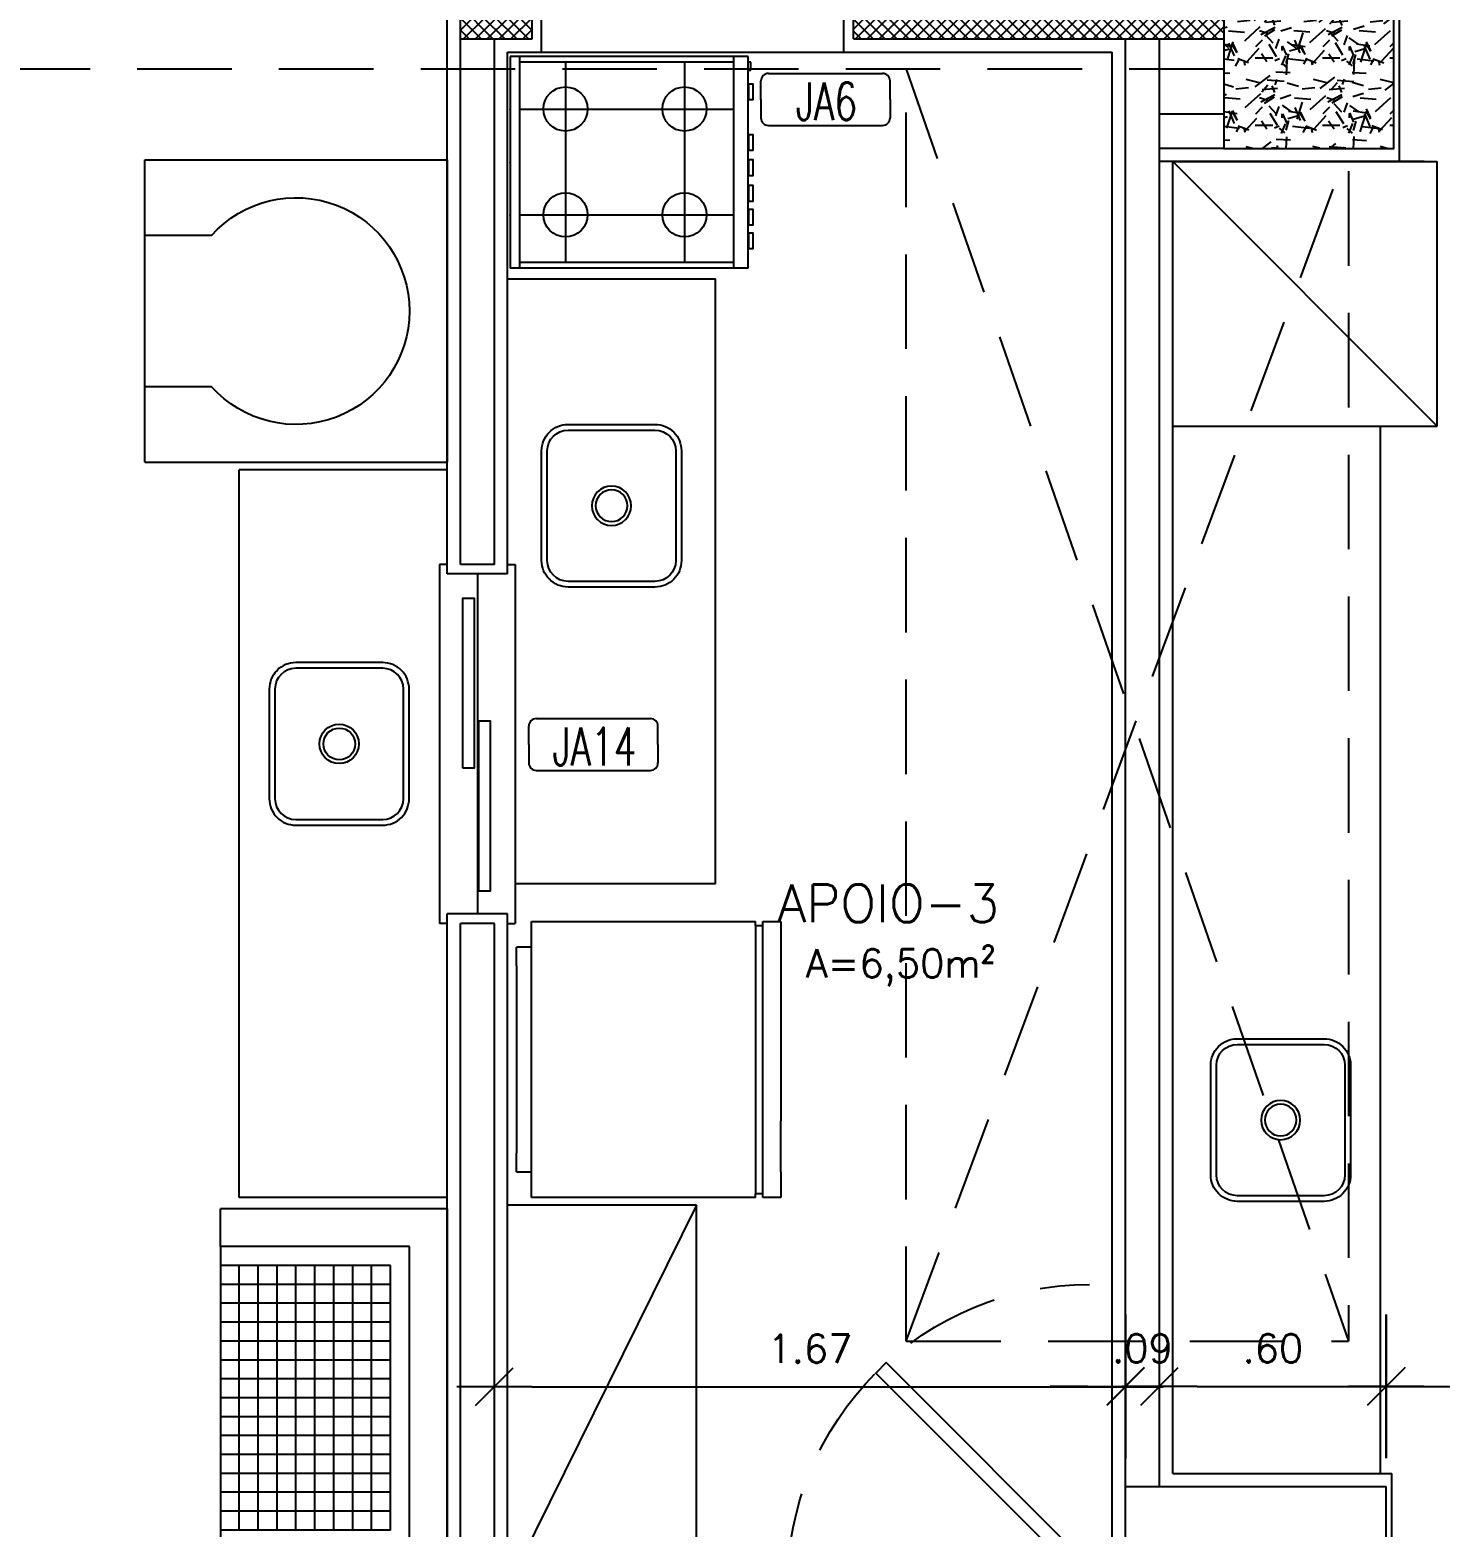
# Model space of a CAD drawing. Header units: millimetres. Extents: x 1658.6 to 1706.6, y -26.2 to 3.6.
# Drawn here: x 1666.815 to 1670.547, y -3.835 to 0.125 of the extents above; entities that cross this region are included whole.
import ezdxf
from ezdxf.enums import TextEntityAlignment as Align

# ---------------------------------------------------------------- set-up
doc = ezdxf.new("R2010")
doc.units = ezdxf.units.MM
doc.linetypes.add('DASHED2', pattern=[0.375, 0.25, -0.125])
doc.linetypes.add('HIDDEN', pattern=[0.375, 0.25, -0.125])
for name, color, linetype in [('COTA', 11, 'Continuous'), ('ESQUADRIA', 2, 'Continuous'), ('ESQUADRIA CT', 2, 'Continuous'), ('HACHURA 1', 8, 'Continuous'), ('HACHURA 3', 4, 'Continuous'), ('HACHURIA', 11, 'Continuous'), ('INDICACOES', 2, 'Continuous'), ('LINHA', 1, 'Continuous'), ('MOBILIA 1', 4, 'Continuous'), ('MOBILIA 2', 11, 'Continuous'), ('PAREDE', 7, 'Continuous'), ('PAREDE 1', 7, 'Continuous'), ('PILAR', 21, 'Continuous'), ('PROJECAO', 1, 'DASHED2'), ('RP_MOBILIARIO', 21, 'Continuous'), ('TEXTO 1', 3, 'Continuous'), ('TEXTO 2', 2, 'Continuous'), ('WC', 4, 'Continuous'), ('WC 2', 11, 'Continuous')]:
    doc.layers.add(name, color=color, linetype=linetype)
doc.styles.add('ROMANS', font='romans.shx')
doc.dimstyles.new('Copy of TICK50', dxfattribs={"dimtxt": 0.075, "dimasz": 0.0995, "dimexe": 0.18, "dimexo": 0.0625, "dimgap": 0.063, "dimtad": 1, "dimrnd": 0.005, "dimzin": 4, "dimdsep": 46, "dimtxsty": 'ROMANS', "dimblk1": 'TICK', "dimblk2": 'TICK', "dimsah": 1, "dimcen": 0.09, "dimse1": 1, "dimse2": 1, "dimclrd": 256, "dimclrt": 2, "dimaunit": 1, "dimadec": 4, "dimazin": 0, "dimtfac": 1, "dimtix": 1, "dimtmove": 2, "dimatfit": 3, "dimldrblk": 'TICK', "dimfxl": 0.18, "dimtfillclr": 256, "dimtolj": 1, "dimtzin": 0, "dimlwd": -1, "dimarcsym": 0})

# ---------------------------------------------------------------- blocks, each defined once
blk = doc.blocks.new('IND ESQUADRIAS')
for p, q in [((-0.2265853104265716, 0.2060025103278349), (0.2265853104265716, 0.2060025103278349)), ((-0.2563558479264429, 0.1030012551640027), (-0.2563558479264429, 0.1762319728281909)), ((0.2563558479265566, 0.1030012551640027), (0.2563558479265566, 0.1762319728281909)), ((-0.2563558479264429, 0.1030012551640027), (-0.2563558479264429, 0.02977053749978609)), ((0.2563558479265566, 0.1030012551640027), (0.2563558479265566, 0.02977053749978609)), ((-0.2265853104265716, 1.13686837721616e-13), (0.2265853104265716, -1.4210854715202e-13))]:
    blk.add_line(p, q)
for centre, start, end in [((-0.2265853104265716, 0.1762319728281909), 90.00000000002606, 180), ((0.2265853104265716, 0.1762319728281909), 0, 89.99999999997395), ((-0.2265853104265716, 0.02977053749978609), 180, 269.9999999999739), ((0.2265853104265716, 0.02977053749978609), 270.000000000026, 0)]:
    blk.add_arc(centre, 0.02977053750000018, start, end)
at = {"linetype": 'ByBlock', "style": 'ROMANS', "width": 0.7}
blk.add_attdef('P01', text='', height=0.15, dxfattribs=at).set_placement((0.004060482612999294, -0.02483593413271024), align=Align.BOTTOM_CENTER)
blk = doc.blocks.new('GELADEIRA1')
for p, q in [((-0.2475000000000005, -0.0003732400716965), (-0.1974999999999998, 0)), ((0.2975000000000008, 2e-16), (-0.1974999999999998, 0)), ((0.2975000000000008, 2e-16), (0.3475000000000015, -0.0003732400716963)), ((-0.2475000000000005, -0.0003732400716965), (-0.2475000000000005, -0.0403732400716963)), ((0.3475000000000015, -0.0403732400716964), (0.3475000000000015, -0.0003732400716963)), ((-0.3149999999999995, -0.0403732400716963), (-0.2475000000000005, -0.0403732400716963)), ((-0.3150000000000013, -0.6324999999999995), (-0.3150000000000013, -0.0403732400716963)), ((0.4150000000000005, -0.0403732400716964), (0.4150000000000005, -0.6324999999999995)), ((-0.3050000000000015, -0.6524999999999995), (-0.3050000000000015, -0.6324999999999995)), ((0.4050000000000007, -0.6324999999999995), (-0.3050000000000015, -0.6324999999999995)), ((0.4050000000000007, -0.6324999999999995), (0.4050000000000007, -0.6524999999999995)), ((-0.3149999999999995, -0.6999999999999998), (-0.3149999999999995, -0.6524999999999995)), ((-0.3050000000000015, -0.6524999999999995), (0.4050000000000007, -0.6524999999999995)), ((0.4150000000000005, -0.6524999999999995), (0.4150000000000005, -0.6999999999999998)), ((-0.2475000000000005, -0.6999999999999998), (-0.3149999999999995, -0.6999999999999998)), ((-0.2475000000000005, -0.6999999999999998), (-0.1125000000000007, -0.6999999999999998)), ((0.4150000000000005, -0.6999999999999998), (-0.1125000000000007, -0.6999999999999998))]:
    blk.add_line(p, q)
for points in [[(-0.2475000000000005, -0.0403732400716963), (0.3475000000000015, -0.0403732400716963)], [(0.3475000000000015, -0.0403732400716964), (0.4150000000000005, -0.0403732400716964)], [(-0.3149999999999995, -0.6324999999999994), (-0.3050000000000015, -0.6324999999999994)], [(0.4050000000000007, -0.6324999999999995), (0.4150000000000005, -0.6324999999999995)], [(-0.3149999999999995, -0.6524999999999995), (-0.3050000000000015, -0.6524999999999995)], [(0.4050000000000007, -0.6524999999999995), (0.4150000000000005, -0.6524999999999995)]]:
    blk.add_lwpolyline(points)
blk = doc.blocks.new('TICK')
at = {"layer": 'COTA'}
for p, q in [((0, 1.907592907288972), (0, -1.907600000000002)), ((-1, 0), (1, 0))]:
    blk.add_line(p, q, dxfattribs=at)
at = {"layer": 'COTA', "color": 2}
blk.add_line((0.5, 0.5), (-0.5, -0.5), dxfattribs=at)
blk = doc.blocks.new('*D96')
at = {"layer": 'COTA'}
blk.add_line((1670.503947151719, -3.463183564132287), (1677.104947151719, -3.463183564132287), dxfattribs=at)
at = {"layer": 'Defpoints', "color": 0}
for p in [(1677.204447151719, -3.463183564132287), (1670.404447151719, -3.728458367225542), (1677.204447151719, -5.187958069896922)]:
    blk.add_point(p, dxfattribs=at)
at = {"layer": 'COTA', "xscale": 0.0995, "yscale": 0.0995, "zscale": 0.0995, "rotation": 180}
blk.add_blockref('TICK', (1670.404447151719, -3.463183564132287), dxfattribs=at)
at = {"layer": 'COTA', "xscale": 0.0995, "yscale": 0.0995, "zscale": 0.0995}
blk.add_blockref('TICK', (1677.204447151719, -3.463183564132287), dxfattribs=at)
at = {"layer": 'COTA', "color": 2, "insert": (1673.804447151719, -3.362683564132286), "char_height": 0.075, "attachment_point": 5, "style": 'ROMANS'}
blk.add_mtext('\\A1;6.80', dxfattribs=at)
blk = doc.blocks.new('*D95')
at = {"layer": 'COTA'}
blk.add_line((1669.903947151719, -3.463183564132244), (1670.304947151719, -3.463183564132244), dxfattribs=at)
at = {"layer": 'Defpoints', "color": 0}
for p in [(1670.404447151719, -3.463183564132244), (1669.804447151719, -3.728458367225542), (1670.404447151719, -3.728458367225542)]:
    blk.add_point(p, dxfattribs=at)
at = {"layer": 'COTA', "xscale": 0.0995, "yscale": 0.0995, "zscale": 0.0995, "rotation": 180}
blk.add_blockref('TICK', (1669.804447151719, -3.463183564132244), dxfattribs=at)
at = {"layer": 'COTA', "xscale": 0.0995, "yscale": 0.0995, "zscale": 0.0995}
blk.add_blockref('TICK', (1670.404447151719, -3.463183564132244), dxfattribs=at)
at = {"layer": 'COTA', "color": 2, "insert": (1670.104447151719, -3.362683564132244), "char_height": 0.075, "attachment_point": 5, "style": 'ROMANS'}
blk.add_mtext('\\A1;.60', dxfattribs=at)
blk = doc.blocks.new('*D94')
at = {"layer": 'COTA'}
for p, q in [((1669.614947151719, -3.463183564132279), (1669.515447151719, -3.463183564132279)), ((1669.714447151719, -3.463183564132279), (1669.804447151719, -3.463183564132279)), ((1669.903947151719, -3.463183564132279), (1670.003447151719, -3.463183564132279))]:
    blk.add_line(p, q, dxfattribs=at)
at = {"layer": 'Defpoints', "color": 0}
for p in [(1669.804447151719, -3.463183564132279), (1669.804447151719, -3.728458367225535), (1669.714447151719, -4.028458367225525)]:
    blk.add_point(p, dxfattribs=at)
at = {"layer": 'COTA', "xscale": 0.0995, "yscale": 0.0995, "zscale": 0.0995}
blk.add_blockref('TICK', (1669.714447151719, -3.463183564132279), dxfattribs=at)
at = {"layer": 'COTA', "xscale": 0.0995, "yscale": 0.0995, "zscale": 0.0995, "rotation": 180}
blk.add_blockref('TICK', (1669.804447151719, -3.463183564132279), dxfattribs=at)
at = {"layer": 'COTA', "color": 2, "insert": (1669.759447151719, -3.362683564132279), "char_height": 0.075, "attachment_point": 5, "style": 'ROMANS'}
blk.add_mtext('\\A1;.09', dxfattribs=at)
blk = doc.blocks.new('*D93')
at = {"layer": 'COTA'}
blk.add_line((1668.143947151719, -3.464038181845767), (1669.614947151719, -3.464038181845767), dxfattribs=at)
at = {"layer": 'Defpoints', "color": 0}
for p in [(1669.714447151719, -3.464038181845767), (1668.044447151719, -3.729312984939058), (1669.714447151719, -3.729312984939058)]:
    blk.add_point(p, dxfattribs=at)
at = {"layer": 'COTA', "xscale": 0.0995, "yscale": 0.0995, "zscale": 0.0995, "rotation": 180}
blk.add_blockref('TICK', (1668.044447151719, -3.464038181845767), dxfattribs=at)
at = {"layer": 'COTA', "xscale": 0.0995, "yscale": 0.0995, "zscale": 0.0995}
blk.add_blockref('TICK', (1669.714447151719, -3.464038181845767), dxfattribs=at)
at = {"layer": 'COTA', "color": 2, "insert": (1668.879447151719, -3.363538181845767), "char_height": 0.075, "attachment_point": 5, "style": 'ROMANS'}
blk.add_mtext('\\A1;1.67', dxfattribs=at)
blk = doc.blocks.new('Cuba Tramontina 40BL')
for points in [[(0.2150000000001455, -0.1150000000000091), (0.2150000000001455, 0.1150000000002365, 0.4142135623739322), (0.1450000000002092, 0.1850000000001728), (-0.1450000000002092, 0.1850000000001728, 0.4142135623739322), (-0.2150000000001455, 0.1150000000002365), (-0.2150000000001455, -0.1150000000000091, 0.4142135623739322), (-0.1450000000002092, -0.1849999999999454), (0.1450000000002092, -0.1849999999999454, 0.4142135623739322)], [(0.2000000000000455, -0.1150000000000091), (0.2000000000000455, 0.1150000000002365, 0.4142135623730949), (0.1450000000002092, 0.1700000000000728), (-0.1450000000002092, 0.1700000000000728, 0.414213562373095), (-0.2000000000000455, 0.1150000000002365), (-0.2000000000000455, -0.1150000000000091, 0.4142135623730949), (-0.1450000000002092, -0.1699999999998454), (0.1450000000002092, -0.1699999999998454, 0.4142135623730949)]]:
    blk.add_lwpolyline(points, format="xyb", close=True)
for radius in [0.052, 0.042]:
    blk.add_circle((0, 0), radius)
blk = doc.blocks.new('FOGÃO 4B')
for p, q in [((0.5600000000000005, 0.6300000000000026), (0, 0.6300000000000026)), ((0, 0), (0, 0.6300000000000026)), ((0.5600000000000005, 0.6049999999999969), (0, 0.6049999999999969)), ((0.0150000000000006, 0.0386474700376454), (0.0150000000000006, 0.6049999999999827)), ((0.1400000000000006, 0.0386474700376454), (0.1400000000000006, 0.6049999999999827)), ((0.4200000000000035, 0.0386474700376383), (0.4200000000000035, 0.6049999999999969)), ((0.545, 0.0386474700376383), (0.545, 0.6049999999999969)), ((0.5600000000000005, 0), (0.5600000000000005, 0.6300000000000026)), ((0.545, 0.4835999694856739), (0.0150000000000024, 0.4835999694856739)), ((0.545, 0.1685999694856761), (0.0150000000000006, 0.1685999694856761)), ((0.5600000000000005, 0.0386474700376311), (0, 0.0386474700376311)), ((0, 0), (0.5600000000000005, 0)), ((0.5451437570488374, -0.0068558178247429), (0.5451437570488374, 0)), ((0.523664426358927, -0.0001333010939817), (0.523664426358927, -0.0068558178247429)), ((0.523664426358927, -0.0068558178247429), (0.5451437570488374, -0.0068558178247429))]:
    blk.add_line(p, q)
for points in [[(0.0519614778746078, -0.0010713266843254), (0.0519614778746078, -0.0134219969571135), (0.092814322520125, -0.0134219969571135), (0.092814322520125, -0.0010713266843254)], [(0.1149253982303264, -0.0010713266843254), (0.1149253982303264, -0.0134219969571135), (0.1557782428758436, -0.0134219969571135), (0.1557782428758436, -0.0010713266843254)], [(0.1776787369126147, -0.0010713266843254), (0.1776787369126147, -0.0134219969571135), (0.2185315815581319, -0.0134219969571135), (0.2185315815581319, -0.0010713266843254)], [(0.245486035757235, -0.0010713266843254), (0.245486035757235, -0.0134219969571135), (0.2863388804027522, -0.0134219969571135), (0.2863388804027522, -0.0010713266843254)], [(0.3120298445612715, -0.0010713266843254), (0.3120298445612715, -0.0134219969571135), (0.3528826892067887, -0.0134219969571135), (0.3528826892067887, -0.0010713266843254)], [(0.4463809522099301, -0.0010713266843254), (0.4463809522099301, -0.0134219969571135), (0.4872337968554472, -0.0134219969571135), (0.4872337968554472, -0.0010713266843254)]]:
    blk.add_lwpolyline(points, close=True)
for centre in [(0.1412634900405827, 0.4835999694856739), (0.4212634900405839, 0.4835999694856739), (0.1412634900405827, 0.1685999694856761), (0.4212634900405839, 0.1685999694856761)]:
    blk.add_circle(centre, 0.0584563888778918)
for p in [(0.1400000000000006, 0.6300000000000026), (0.2799999999999994, 0.6300000000000026), (0.42, 0.6300000000000026)]:
    blk.add_point(p)
blk = doc.blocks.new('FORNO PIZZA')
at = {"layer": 'RP_MOBILIARIO', "color": 2}
for p, q in [((-2.273736754432321e-13, 0.7999999999999474), (-0.8000000000001819, 0.7999999999999474)), ((-2.273736754432321e-13, 7.105427357601002e-15), (-2.273736754432321e-13, 0.7999999999999474)), ((-2.273736754432321e-13, 7.105427357601002e-15), (-0.8000000000001819, 7.105427357601002e-15))]:
    blk.add_line(p, q, dxfattribs=at)
at = {"layer": 'RP_MOBILIARIO', "color": 4}
for p, q in [((-0.1763932022504378, 0.6000000000000583), (-2.273736754432321e-13, 0.6000000000000583)), ((-0.1763932022504378, 0.2000000000000099), (-2.273736754432321e-13, 0.2000000000000099))]:
    blk.add_line(p, q, dxfattribs=at)
blk.add_arc((-0.4000000000003183, 0.4000000000000057), 0.3, 41.81031489579343, 318.1896851042065, dxfattribs=at)
at = {"layer": 'WC', "color": 11}
blk.add_line((-0.8000000000001819, 0.7999999999999474), (-0.8000000000001819, 1.4210854715202e-14), dxfattribs=at)
blk = doc.blocks.new('P80')
at = {"layer": 'ESQUADRIA CT', "color": 1, "linetype": 'HIDDEN'}
blk.add_lwpolyline([(-1.78e-14, 0.7999999999999546, 0.414213562373095), (-0.8000000000000149, -2.84e-14, 0.414213562373095)], format="xyb", dxfattribs=at)
at = {"layer": 'ESQUADRIA CT'}
blk.add_lwpolyline([(-0.0274985200500559, -0.0274985200500737), (-0.5931823610801211, 0.5381853209800056), (-0.5656838410300651, 0.5656838410300509), (0, 0)], close=True, dxfattribs=at)
blk = doc.blocks.new('CHURRASQUEIRA')
at = {"layer": 'HACHURA 3'}
for p, q in [((-14.22536394908005, 531.7183938685307), (-14.22536394908005, 532.1683938685309)), ((-14.17536394907986, 531.7183938685307), (-14.17536394907986, 532.1683938685309)), ((-14.12536394907968, 531.7183938685307), (-14.12536394907968, 532.1683938685309)), ((-14.07536394907995, 531.7183938685307), (-14.07536394907995, 532.1683938685309)), ((-14.02536394907977, 531.7183938685307), (-14.02536394907977, 532.1683938685309)), ((-13.97536394908005, 531.7183938685307), (-13.97536394908005, 532.1683938685309)), ((-13.92536394907986, 531.7183938685307), (-13.92536394907986, 532.1683938685309)), ((-13.87536394907968, 531.7183938685307), (-13.87536394907968, 532.1683938685309)), ((-13.82536394907996, 531.7183938685307), (-13.82536394907996, 532.1683938685309)), ((-13.77536394907977, 531.7183938685307), (-13.77536394907977, 532.1683938685309)), ((-13.72536394907959, 531.7183938685307), (-13.72536394907959, 532.1683938685309)), ((-13.67536394907986, 531.7183938685307), (-13.67536394907986, 532.1683938685309)), ((-13.62536394907968, 531.7183938685307), (-13.62536394907968, 532.1683938685309)), ((-13.57536394907995, 532.1183938685307), (-14.27536394907977, 532.1183938685307)), ((-13.57536394907995, 532.0683938685305), (-14.27536394907977, 532.0683938685305)), ((-13.57536394907995, 532.0183938685308), (-14.27536394907977, 532.0183938685308)), ((-13.57536394907995, 531.9683938685305), (-14.27536394907977, 531.9683938685305)), ((-13.57536394907995, 531.9183938685308), (-14.27536394907977, 531.9183938685308)), ((-13.57536394907995, 531.8683938685307), (-14.27536394907977, 531.8683938685307)), ((-13.57536394907995, 531.8183938685304), (-14.27536394907977, 531.8183938685304)), ((-13.57536394907995, 531.7683938685307), (-14.27536394907977, 531.7683938685307))]:
    blk.add_line(p, q, dxfattribs=at)
at = {"layer": 'LINHA'}
for p, q in [((-14.32536394907996, 532.1683938685309), (-13.52536394907977, 532.1683938685309)), ((-14.27536394907977, 531.7183938685307), (-14.27536394907977, 532.1683938685309)), ((-13.57536394907995, 531.7183938685307), (-13.57536394907995, 532.1683938685309)), ((-13.57536394907995, 531.7183938685307), (-14.27536394907977, 531.7183938685307))]:
    blk.add_line(p, q, dxfattribs=at)
at = {"layer": 'PAREDE 1'}
for p, q in [((-14.32536394907996, 532.1683938685309), (-14.42536394907986, 532.1683938685309)), ((-14.42536394907986, 531.5683938685305), (-14.42536394907986, 532.1683938685309)), ((-14.32536394907996, 531.6683938685303), (-14.32536394907996, 532.1683938685309)), ((-13.42536394907986, 532.1683938685309), (-13.52536394907977, 532.1683938685309)), ((-13.52536394907977, 531.6683938685303), (-13.52536394907977, 532.1683938685309)), ((-13.42536394907986, 531.5683938685305), (-13.42536394907986, 532.1683938685309)), ((-13.52536394907977, 531.6683938685303), (-14.32536394907996, 531.6683938685303)), ((-14.42536394907986, 531.5683938685305), (-13.42536394907987, 531.5683938685305))]:
    blk.add_line(p, q, dxfattribs=at)
blk = doc.blocks.new('ESTRUTURA(20-03-2019)')
at = {"layer": 'HACHURA 1'}
h = blk.add_hatch(dxfattribs=at)
h.set_pattern_fill('GRAVEL', color=256, scale=0.007, style=0)
h.set_pattern_definition([(228.0128, (-1540.278619496162, 91.53711716250488), (-1.422401208612721, -1.60020196626588), [0.02392047, -2.368135]), (184.9697, (-1540.294621496162, 91.51933716250488), (2.133603451432539, 0.1777987452771221), [0.04104835, -4.06378]), (132.5104, (-1540.335515496162, 91.51578116250488), (1.777998706283219, -1.955801910472229), [0.02894374, -2.865429]), (267.2737, (-1540.404857496162, 91.47133116250488), (0.1777992279579721, 3.55599885573565), [0.03738035, -3.700648]), (292.8337, (-1540.406635496162, 91.43399316250488), (-0.8890025238851333, 2.133601213103578), [0.03665438, -3.628786]), (357.2737, (-1540.392411496162, 91.40021116250487), (-3.55599885573565, 0.1777992279579723), [0.03738035, -3.700648]), (37.6942, (-1540.355073496162, 91.39843316250489), (-2.311401460286795, -1.777998414988943), [0.04943357999999999, -4.893917000000001]), (72.2553, (-1540.315957496162, 91.42865916250489), (1.244602489582704, 3.911601134422548), [0.0466704, -4.620371]), (121.4296, (-1540.301733496162, 91.47310916250488), (-1.422400366468514, 2.311397281198088), [0.03750691, -3.713185]), (175.2364, (-1540.321291496162, 91.50511316250488), (1.955798463713812, -0.1777983313904809), [0.04281990999999954, -2.098172999999971]), (222.3974, (-1540.363963496162, 91.50866916250487), (-2.13360006420678, -1.955797455544588), [0.05537546, -5.482176]), (138.8141, (-1540.228835496162, 91.46955316250488), (-1.244599207195732, 1.06679835899868), [0.01890035, -1.871142]), (171.4692, (-1540.243059496162, 91.48199916250488), (2.311396471691398, -0.3556008960031989), [0.03595773999999954, -3.559821999999971]), (225, (-1540.278619496162, 91.48733316250488), (-3.730349362740526e-17, -0.1777998788090138), [0.02514463, -0.2263023]), (203.1986, (-1540.291065496162, 91.50866916250487), (0.8890029977913583, 0.3556015592014385), [0.01354087, -1.340542]), (291.8014, (-1540.303511496162, 91.50333516250488), (-0.1778001247326156, 0.5334003436112306), [0.01914962, -0.9383360000000001]), (30.9638, (-1540.296399496162, 91.48555516250488), (0.5333994368365759, 0.3556002771062386), [0.03110239999999977, -1.005640999999985]), (161.5651, (-1540.269729496162, 91.50155716250488), (0.3556001622726687, -0.1777997355725554), [0.02249009, -0.539763]), (16.38950000000001, (-1540.406635496162, 91.50333516250488), (1.778000980977855, 0.5333988904977464), [0.03150616000000001, -3.119116]), (70.3462, (-1540.376409496162, 91.51222516250488), (-0.7111980182073556, -1.95579723419815), [0.02643193, -2.616754]), (293.1986, (-1540.269729496162, 91.53711716250488), (-0.3556015592014385, 0.8890029977913584), [0.0270816, -1.327004]), (343.6105, (-1540.259061496162, 91.51222516250488), (-1.778000980977855, 0.5333988904977468), [0.03150615999999955, -3.119115999999971]), (339.444, (-1540.406635496162, 91.39309916250488), (-0.8890011034979137, 0.3555995685235097), [0.03038245, -1.488739]), (294.7751, (-1540.378187496162, 91.38243116250489), (-0.8889979282538788, 1.955799091830967), [0.02545703999999977, -2.520251999999971]), (66.80140000000002, (-1540.267951496162, 91.35931716250488), (0.3556015592014388, 0.8890029977913583), [0.0270816, -1.327004]), (17.35400000000001, (-1540.257283496162, 91.38420916250487), (-2.311400124730197, -0.7111989272923943), [0.02980481, -2.950667999999999]), (69.444, (-1540.355073496162, 91.35931716250488), (-0.3555995685235101, -0.8890011034979135), [0.01519126, -1.503936]), (101.3098999999999, (-1540.278619496162, 91.35931716250488), (-0.1777991224021144, 0.7111977222631835), [0.009066049999999892, -0.897539999999993]), (165.9638, (-1540.280397496162, 91.36820716250487), (0.5334003748288021, -0.1777996922886549), [0.03665438, -0.6964335]), (186.0090000000001, (-1540.315957496162, 91.37709716250488), (1.777997378109956, 0.1777995847983501), [0.03396869, -3.362898]), (303.6901, (-1540.296399496162, 91.46955316250488), (-0.1778000609915063, 0.3555996569462287), [0.02564268, -0.6154246]), (353.1572, (-1540.282175496162, 91.44821716250487), (3.02260124996504, -0.3556015926158388), [0.04476898999999999, -4.43212]), (60.94540000000001, (-1540.237725496162, 91.44288316250488), (-0.7111983456080363, -1.244597032758389), [0.01830556, -1.812258]), (90, (-1540.228835496162, 91.45888516250488), (-0.1778, 0.1778), [0.010668, -0.167132]), (120.2564, (-1540.319513496162, 91.38243116250489), (0.7111984926785277, -1.244599372273429), [0.02470069, -2.445373]), (48.01279999999999, (-1540.331959496162, 91.40376716250488), (1.42240120861272, 1.600201966265881), [0.04784101, -2.344216]), (0, (-1540.299955496162, 91.43932716250488), (0.1778, 0.1778), [0.046228, -0.131572]), (325.3048, (-1540.253727496162, 91.43932716250488), (-1.777996919366758, 1.244600118333933), [0.0281127, -2.783151]), (254.0546, (-1540.230613496162, 91.42332516250488), (-0.1778004535791032, -0.7112016942242539), [0.02588803, -1.268519]), (207.646, (-1540.237725496162, 91.39843316250489), (-3.37819881343159, -1.778001118230637), [0.04215015, -4.172875]), (175.4261, (-1540.275063496162, 91.37887516250488), (-2.311400532332326, 0.1777991397853624), [0.04459202999999954, -4.414605999999941]), (175.4261, (-1540.275063496162, 91.37887516250488), (-2.311400532332326, 0.1777991397853624), [0.04459202999999954, -4.414605999999941])])
h.paths.add_polyline_path([(-29.67999999999847, 14.61050029732861), (-30.12999999999852, 14.61050029732861), (-30.12999999999852, 13.61050029732861), (-29.6799999999987, 13.61050029732861)])
at = {"layer": 'PILAR'}
blk.add_lwpolyline([(-30.12999999999852, 14.61050029732861), (-30.12999999999852, 13.61050029732861), (-29.67999999999847, 13.61050029732861), (-29.67999999999847, 14.61050029732861), (-30.12999999999852, 14.61050029732861)], dxfattribs=at)
at = {"layer": 'PROJECAO', "color": 11}
for p, q in [((-30.12999999999852, 13.81999999999945), (-35.97999999999888, 13.81999999999945)), ((-30.12999999999852, 13.81999999999945), (-30.96999999999912, 13.81999999999945)), ((-30.96999999999912, 10.4549999999999), (-30.96999999999912, 13.81999999999945)), ((-30.96999999999912, 13.81999999999945), (-29.79999999999814, 10.4549999999999)), ((-30.96999999999912, 10.4549999999999), (-29.79999999999836, 13.61050029732861)), ((-29.79999999999836, 13.54999999999995), (-29.79999999999836, 10.4549999999999)), ((-30.96999999999912, 10.4549999999999), (-29.79999999999814, 10.4549999999999))]:
    blk.add_line(p, q, dxfattribs=at)

msp = doc.modelspace()

# ---------------------------------------------------------------- hatches: boundary and pattern name
at = {"layer": 'HACHURA 1'}
h = msp.add_hatch(dxfattribs=at)
h.set_pattern_fill('ANSI37', color=256, scale=0.007, style=0)
h.set_pattern_definition([(45, (114.6396264293412, 43.49948643939804), (-0.01571544821187102, 0.01571544821187102), []), (135, (114.6396264293412, 43.49948643939804), (-0.01571544821187102, -0.01571544821187102), [])])
h.paths.add_polyline_path([(1668.144447151719, 0.221541632773949), (1667.95444715172, 0.221541632773949), (1667.95444715172, 0.1015416327739374), (1668.144447151719, 0.1015416327739374)])
h.paths.add_polyline_path([(1669.974447151719, 0.2215416327739419), (1668.994447151719, 0.221541632773949), (1668.994447151719, 0.1015416327739445), (1669.974447151719, 0.1015416327739445)])
h.paths.add_polyline_path([(1679.914447151717, -0.8184583672256238), (1679.424447151717, -0.8184583672256096), (1679.424447151717, -0.9384583672256284), (1679.914447151717, -0.9384583672256355)])
h.paths.add_polyline_path([(1682.044447151717, -0.8184583672256096), (1680.964447151717, -0.8184583672256096), (1680.964447151717, -0.938458367225607), (1682.044447151717, -0.9384583672256142)])
h.paths.add_polyline_path([(1678.374447151717, -0.8184583672256096), (1677.204447151719, -0.8184583672256096), (1677.204447151719, -0.9384583672256142), (1678.374447151717, -0.9384583672256142)])

# ---------------------------------------------------------------- linework, layer by layer
at = {"layer": 'ESQUADRIA', "color": 1}
for p, q in [((1668.169447151719, 0.06654163277396208), (1668.969447151719, 0.06654163277396208)), ((1667.91944715172, -1.288458367225537), (1667.89944715172, -1.288458367225537)), ((1667.89944715172, -1.288458367225537), (1667.89944715172, -2.238458367225533)), ((1668.079447151719, -1.288458367225537), (1668.099447151719, -1.288458367225537)), ((1668.099447151719, -1.288458367225537), (1668.099447151719, -2.238458367225526)), ((1667.91944715172, -2.238458367225533), (1667.89944715172, -2.238458367225533)), ((1668.07944715172, -2.238458367225526), (1668.099447151719, -2.238458367225526))]:
    msp.add_line(p, q, dxfattribs=at)
at = {"layer": 'ESQUADRIA'}
msp.add_line((1670.133312135376, -0.07845836722607658), (1670.134447151719, -0.07845836722607658), dxfattribs=at)
for points in [[(1667.960729825278, -1.8280890338022), (1667.960729825278, -1.378089033802198), (1667.990729825278, -1.378089033802198), (1667.990729825278, -1.8280890338022)], [(1668.003210324842, -2.152685674186898), (1668.003210324842, -1.702685674186895), (1668.033210324842, -1.702685674186895), (1668.033210324842, -2.152685674186898)]]:
    msp.add_lwpolyline(points, close=True, dxfattribs=at)
at = {"layer": 'HACHURIA'}
for p, q in [((1670.439447151719, -0.2229580698968903), (1670.439447151719, 0.7070419301031023)), ((1667.919447151719, -1.313458367225522), (1667.919447151719, 0.256541632773974)), ((1668.169447151719, 0.06654163277396208), (1668.169447151719, 0.2565416327739669)), ((1668.969447151719, 0.06654163277396208), (1668.969447151719, 0.2565416327739456)), ((1668.079447151719, 0.06654163277396208), (1668.169447151719, 0.06654163277396208)), ((1668.07944715172, -1.313458367225522), (1668.07944715172, 0.06654163277396208)), ((1668.969447151719, 0.06654163277396208), (1669.679447151719, 0.06654163277396208)), ((1669.679447151719, -3.993458367225529), (1669.679447151719, 0.06654163277396208)), ((1670.439447151719, -0.2229580698968903), (1669.839447151719, -0.2229580698968903)), ((1669.839447151719, -3.693458367225539), (1669.839447151719, -0.2229580698968903)), ((1667.919447151719, -3.993458367225529), (1667.919447151719, -2.213458367225527)), ((1668.07944715172, -3.993458367225529), (1668.07944715172, -2.213458367225513)), ((1669.839447151719, -3.693458367225539), (1670.419447151718, -3.693458367225539)), ((1670.419447151718, -4.438458367225529), (1670.419447151718, -3.693458367225531))]:
    msp.add_line(p, q, dxfattribs=at)
at = {"layer": 'MOBILIA 2'}
for p, q in [((1668.07944715172, -1.313458367225522), (1667.91944715172, -1.313458367225522)), ((1667.99944715172, -1.313458367225522), (1667.99944715172, -2.21345836722552)), ((1668.07944715172, -2.213458367225513), (1667.91944715172, -2.213458367225513)), ((1668.579447151719, -2.983458367226042), (1668.079447151719, -3.993458367225521)), ((1668.579447151719, -2.983458367226042), (1668.079447151719, -2.983458367226042)), ((1668.579447151719, -3.993458367225529), (1668.579447151719, -2.983458367226042))]:
    msp.add_line(p, q, dxfattribs=at)
at = {"layer": 'PAREDE'}
for p, q in [((1667.954447151719, -1.288458367225537), (1667.954447151719, 0.2215416327739632)), ((1668.144447151719, 0.1015416327739302), (1668.144447151719, 0.221541632773949)), ((1668.994447151719, 0.1015416327739445), (1668.994447151719, 0.221541632773949)), ((1667.954447151719, 0.1015416327739374), (1668.144447151719, 0.1015416327739374)), ((1668.04444715172, -1.288458367225523), (1668.04444715172, 0.1015416327739516)), ((1668.994447151719, 0.1015416327739445), (1669.974447151719, 0.1015416327739445)), ((1669.714447151719, -4.028458367225525), (1669.714447151719, 0.1015416327739445)), ((1669.804447151719, -3.728458367225528), (1669.804447151719, 0.1015416327739445)), ((1669.974447151719, -0.09795806989689027), (1669.804447151719, -0.09795806989689027)), ((1669.974447151719, -0.1879580698968937), (1669.804447151719, -0.1879580698968937)), ((1668.04444715172, -1.28845836722553), (1667.95444715172, -1.28845836722553)), ((1668.04444715172, -2.23845836722554), (1667.95444715172, -2.23845836722554)), ((1667.95444715172, -4.028458367225525), (1667.95444715172, -2.238458367225519)), ((1668.044447151719, -4.028458367225525), (1668.044447151719, -2.238458367225533)), ((1669.714447151719, -3.728458367225542), (1670.404447151719, -3.728458367225542)), ((1670.404447151719, -4.413458367225545), (1670.404447151719, -3.728458367225528))]:
    msp.add_line(p, q, dxfattribs=at)
at = {"layer": 'RP_MOBILIARIO', "color": 4}
for p, q in [((1670.504447151719, -0.2229580698968903), (1669.804447151719, -0.2229580698968903)), ((1669.839447151719, -0.2229580698968903), (1670.539447151719, -0.2229580698968903)), ((1670.539447151719, -0.9229580698968931), (1669.839447151719, -0.2229580698968903)), ((1670.539447151719, -0.9229580698968931), (1670.539447151719, -0.2229580698968903)), ((1669.839447151719, -0.9229580698968931), (1670.539447151719, -0.9229580698968931))]:
    msp.add_line(p, q, dxfattribs=at)
at = {"layer": 'WC 2'}
for p, q in [((1668.079447151719, -0.5334583672260393), (1668.62944715172, -0.5334583672260393)), ((1668.629447151719, -2.133458367226041), (1668.629447151719, -0.5334583672260393)), ((1670.389447151718, -3.693458367225531), (1670.389447151718, -0.9229580698969002)), ((1667.919447151719, -1.038458367225566), (1667.369447151719, -1.038458367225566)), ((1667.369447151719, -2.963458367225527), (1667.369447151719, -1.038458367225559)), ((1668.629447151719, -2.133458367226041), (1668.099447151719, -2.133458367226041)), ((1667.919447151719, -2.963458367225527), (1667.369447151719, -2.963458367225527))]:
    msp.add_line(p, q, dxfattribs=at)

# ---------------------------------------------------------------- block references
at = {"layer": 'ESQUADRIA', "xscale": -1, "rotation": 90}
msp.add_blockref('P80', (1669.61944715172, -3.993458367225529), dxfattribs=at)
at = {"layer": 'INDICACOES', "xscale": 0.6666666666666666, "yscale": 0.6666666666666666, "zscale": 0.6666666666666666}
for p, values in [((1668.920483959287, -0.1271097066997982), {'P01': 'JA6'}), ((1668.306349562935, -1.83373739343412), {'P01': 'JA14'})]:
    msp.add_blockref('IND ESQUADRIAS', p, dxfattribs=at).add_auto_attribs(values)
at = {"layer": 'MOBILIA 1', "xscale": -1}
msp.add_blockref('FORNO PIZZA', (1667.119447151719, -1.01845836722557), dxfattribs=at)
at = {"layer": 'MOBILIA 1', "xscale": -1, "rotation": 90}
msp.add_blockref('CHURRASQUEIRA', (2199.487841020251, -17.41882231630542), dxfattribs=at)
at = {"layer": 'MOBILIA 2', "rotation": 90}
msp.add_blockref('GELADEIRA1', (1668.10259672596, -2.648524574140282), dxfattribs=at)
at = {"layer": 'PAREDE'}
msp.add_blockref('ESTRUTURA(20-03-2019)', (1700.104447151718, -13.79845836722551), dxfattribs=at)
at = {"layer": 'WC', "xscale": -1, "rotation": 90}
for p in [(1668.354447151719, -1.133458367226041), (1670.125051421051, -2.758636549589575)]:
    msp.add_blockref('Cuba Tramontina 40BL', p, dxfattribs=at)
at = {"layer": 'WC', "rotation": 270}
msp.add_blockref('Cuba Tramontina 40BL', (1667.633842882387, -1.763458367225518), dxfattribs=at)
at = {"layer": 'WC 2', "rotation": 90}
msp.add_blockref('FOGÃO 4B', (1668.716225958306, -0.5050929816599563), dxfattribs=at)

# ---------------------------------------------------------------- texts
at = {"layer": 'TEXTO 1', "style": 'ROMANS'}
msp.add_text('APOIO-3', height=0.1, dxfattribs=at).set_placement((1668.7930976939, -2.235027787705619))
at = {"layer": 'TEXTO 2', "style": 'ROMANS'}
msp.add_text('A=6,50m²', height=0.075, dxfattribs=at).set_placement((1668.868823004475, -2.381523525273721))

# ---------------------------------------------------------------- dimensions: what is measured, and where the dimension line sits
at = {"layer": 'COTA'}
for base, p1, p2, picture, middle in [((1669.714447151719, -3.464038181845767), (1668.044447151719, -3.729312984939058), (1669.714447151719, -3.729312984939058), '*D93', (1668.879447151719, -3.363538181845767)), ((1669.804447151719, -3.463183564132279), (1669.714447151719, -4.028458367225525), (1669.804447151719, -3.728458367225535), '*D94', (1669.759447151719, -3.362683564132279)), ((1670.404447151719, -3.463183564132244), (1669.804447151719, -3.728458367225542), (1670.404447151719, -3.728458367225542), '*D95', (1670.104447151719, -3.362683564132244)), ((1677.204447151719, -3.463183564132287), (1670.404447151719, -3.728458367225542), (1677.204447151719, -5.187958069896922), '*D96', (1673.804447151719, -3.362683564132286))]:
    dim = msp.add_linear_dim(base=base, p1=p1, p2=p2, dimstyle='Copy of TICK50', dxfattribs=at)
    dim.commit()
    dim.dimension.update_dxf_attribs({"geometry": picture, "text_midpoint": middle})

doc.saveas('drawing.dxf')
